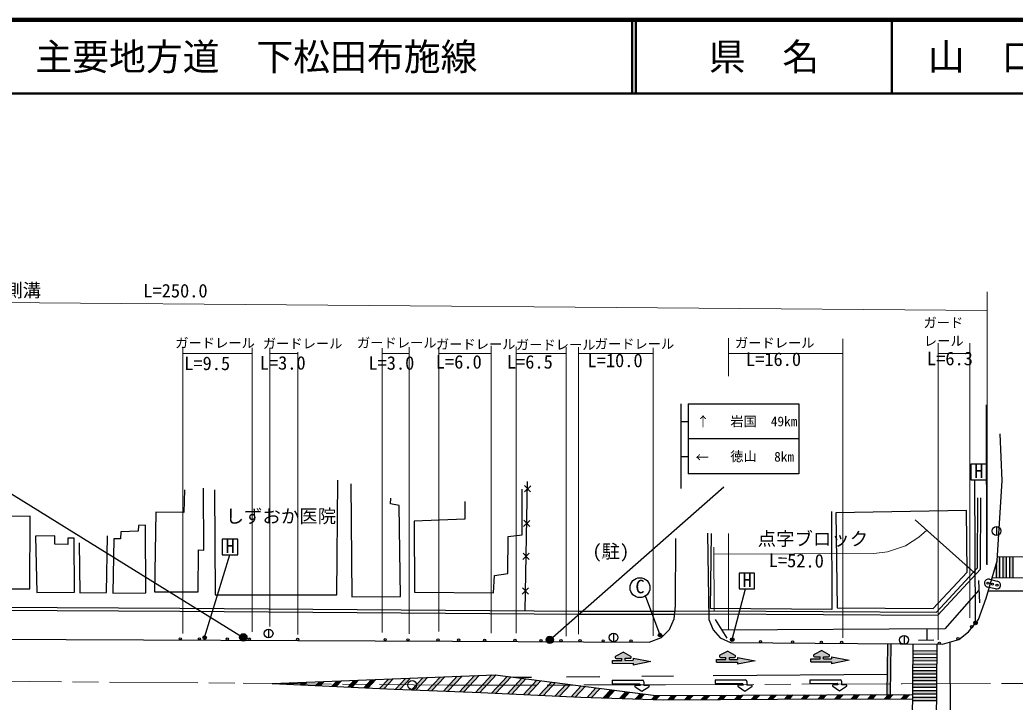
# Model space of a CAD drawing. Units: millimetres at full size, sheet at 1:1000; details may follow other scales. Extents: x 40000 to 680000, y 20000 to 380000.
# Drawn here: x 214644 to 349716, y 287460 to 380000 of the extents above; entities that cross this region are included whole.
import ezdxf
from ezdxf.enums import TextEntityAlignment as Align

# ---------------------------------------------------------------- set-up
doc = ezdxf.new("R2010")
doc.units = ezdxf.units.MM
doc.header["$LTSCALE"] = 1000
doc.linetypes.add('CHAIN', pattern=[18.5, 12, -1.5, 3.5, -1.5])
for name, color, linetype, lineweight in [('M-BGD', 7, 'Continuous', 25), ('M-BGD-EXST', 7, 'Continuous', 25), ('M-BMK', 2, 'CHAIN', 13), ('M-BMK-SRVR', 3, 'Continuous', 25), ('M-STR-HTXT', 7, 'Continuous', 13), ('M-STR-STRC', 7, 'Continuous', 25), ('M-TTL', 2, 'Continuous', 140), ('M-TTL-LINE', 7, 'Continuous', 50)]:
    doc.layers.add(name, color=color, linetype=linetype, lineweight=lineweight)
doc.layers.add('M-BMK-HTXT', color=7, linetype='Continuous')
doc.layers.add('M-TTL-TXT', color=7, linetype='Continuous')
doc.styles.add('ＭＳ ゴシック', font='')
doc.styles.get('ＭＳ ゴシック').set_extended_font_data('MS Gothic')

msp = doc.modelspace()

# ---------------------------------------------------------------- hatches: boundary and pattern name
at = {"layer": 'M-BGD-EXST'}
for points in [[(344602, 298202, 1), (344102, 298202, 0.41421), (344352, 297952, 0.41421)], [(239970, 296211, 1), (239470, 296211, 0.41421), (239720, 295961, 0.41421)], [(301772, 296558, 1), (301272, 296558, 0.41421), (301522, 296308, 0.41421)], [(311576, 295939, 1), (311076, 295939, 0.41421), (311326, 295689, 0.41421)]]:
    msp.add_hatch(color=256, dxfattribs=at).paths.add_polyline_path(points)
at = {"layer": 'M-STR-STRC'}
for points in [[(347595, 307193), (347298, 307193), (347263, 306639), (347143, 306228), (347139, 304344), (347589, 304343)], [(348495, 307191), (348045, 307192), (348039, 304342), (348489, 304341)], [(349395, 307189), (348945, 307190), (348939, 304340), (349389, 304339)], [(245465, 296239, 1), (244465, 296239, 0.41421), (244965, 295739, 0.41421)], [(287059, 295906, 1), (286059, 295906, 0.41421), (286559, 295406, 0.41421)], [(332875, 295359), (332425, 295362), (332371, 288492), (332821, 288494)], [(296331, 293395), (296332, 293120), (295067, 293113), (295069, 292715), (297881, 292731), (297882, 292456), (300277, 292944), (297877, 293404), (297878, 293129), (296799, 293123), (296798, 293398), (297467, 293402, 0.77336), (297539, 293683), (296560, 294221), (295517, 293674, 0.78564), (295587, 293391)], [(310475, 293529), (310475, 293254), (309210, 293254), (309210, 292857), (312021, 292857), (312021, 292582), (314418, 293056), (312021, 293529), (312021, 293254), (310942, 293254), (310942, 293529), (311611, 293529, 0.77336), (311684, 293810), (310708, 294354), (309662, 293813, 0.78564), (309731, 293529)], [(323241, 293613), (323241, 293338), (321976, 293338), (321976, 292941), (324787, 292941), (324787, 292666), (327185, 293140), (324787, 293613), (324787, 293338), (323708, 293338), (323708, 293613), (324378, 293613, 0.77336), (324451, 293894), (323475, 294438), (322429, 293897, 0.78564), (322498, 293613)], [(339139, 293523), (335849, 293548), (335846, 293098), (339136, 293073)], [(339146, 294422), (335856, 294448), (335853, 293998), (339143, 293972)], [(339132, 292623), (335842, 292648), (335839, 292198), (339129, 292173)], [(260622, 290428), (259984, 290403), (259145, 289500), (259734, 289473)], [(262959, 290520), (262322, 290495), (261306, 289402), (261896, 289375)], [(265297, 290612), (264660, 290587), (263467, 289304), (264057, 289277)], [(267635, 290704), (266998, 290679), (265629, 289206), (266222, 289183)], [(269973, 290796), (269336, 290771), (267802, 289120), (268394, 289097)], [(272311, 290888), (271673, 290863), (269974, 289034), (270567, 289011)], [(274649, 290980), (274011, 290955), (272147, 288948), (272739, 288925)], [(276987, 291072), (276349, 291047), (274319, 288862), (274912, 288839)], [(279300, 291137), (279150, 291157), (278687, 291139), (276492, 288776), (277084, 288752)], [(281311, 290878), (280763, 290948), (278656, 288681), (279246, 288655)], [(283322, 290618), (282774, 290689), (280817, 288583), (281406, 288556)], [(285334, 290358), (284785, 290429), (282978, 288484), (283567, 288457)], [(339118, 290823), (335828, 290848), (335825, 290398), (339115, 290373)], [(339125, 291723), (335835, 291748), (335832, 291298), (339122, 291273)], [(251270, 290060), (250632, 290035), (250500, 289893), (251089, 289866)], [(253608, 290152), (252970, 290127), (252661, 289795), (253251, 289768)], [(255946, 290244), (255308, 290219), (254822, 289696), (255412, 289670)], [(258284, 290336), (257646, 290311), (256984, 289598), (257573, 289571)], [(287345, 290098), (286796, 290169), (285139, 288386), (285728, 288359)], [(289356, 289839), (288807, 289909), (287300, 288287), (287889, 288260)], [(291367, 289579), (290818, 289650), (289461, 288189), (290050, 288162)], [(293378, 289319), (292829, 289390), (291632, 288101), (292228, 288082)], [(295389, 289059), (294840, 289130), (293818, 288030), (294415, 288011)], [(339111, 289923), (335821, 289948), (335818, 289498), (339107, 289473)], [(297400, 288799), (296851, 288870), (296005, 287960), (296602, 287941)], [(299411, 288540), (298862, 288611), (298192, 287889), (298789, 287870)], [(301478, 288340), (300977, 288337), (300874, 288351), (300379, 287819), (300975, 287799)], [(303741, 288351), (303123, 288348), (302587, 287771), (303205, 287775)], [(306003, 288362), (305386, 288359), (304853, 287786), (305471, 287790)], [(308266, 288373), (307649, 288370), (307119, 287800), (307737, 287804)], [(310529, 288384), (309912, 288381), (309385, 287815), (310003, 287819)], [(312792, 288396), (312175, 288393), (311651, 287829), (312269, 287833)], [(315055, 288407), (314437, 288404), (313917, 287844), (314535, 287848)], [(317317, 288418), (316700, 288415), (316183, 287859), (316801, 287863)], [(319580, 288429), (318963, 288426), (318450, 287873), (319068, 287877)], [(321843, 288440), (321226, 288437), (320716, 287888), (321334, 287892)], [(324106, 288451), (323489, 288448), (322982, 287903), (323600, 287907)], [(326369, 288462), (325751, 288459), (325247, 287917), (325857, 287912)], [(328631, 288473), (328014, 288470), (327484, 287899), (328093, 287895)], [(330894, 288485), (330277, 288482), (329720, 287882), (330330, 287877)], [(333157, 288496), (332540, 288493), (331956, 287865), (332566, 287860)], [(335420, 288507), (334803, 288504), (334192, 287847), (334802, 287842)], [(339097, 288123), (335807, 288148), (335804, 287698), (339093, 287673)], [(339104, 289023), (335814, 289048), (335811, 288598), (339100, 288573)]]:
    msp.add_hatch(color=256, dxfattribs=at).paths.add_polyline_path(points)
h = msp.add_hatch(color=256, dxfattribs=at)
edge = h.paths.add_edge_path()
edge.add_line((298826, 289828), (298826, 289728))
h = msp.add_hatch(color=256, dxfattribs=at)
edge = h.paths.add_edge_path()
edge.add_line((312799, 289860), (312799, 289760))
h = msp.add_hatch(color=256, dxfattribs=at)
edge = h.paths.add_edge_path()
edge.add_line((325655, 289898), (325655, 289798))

# ---------------------------------------------------------------- linework, layer by layer
at = {"layer": 'M-BGD'}
for p, q in [((345874, 306111), (345849, 327763)), ((283108, 315983), (283971, 316811)), ((283130, 316820), (283954, 315962)), ((283199, 299845), (283558, 317378)), ((283012, 311283), (283875, 312111)), ((283034, 312121), (283857, 311263)), ((347189, 311272), (347189, 310072)), ((282920, 306822), (283783, 307650)), ((282942, 307660), (283766, 306802)), ((282824, 302116), (283687, 302944)), ((282846, 302954), (283669, 302096)), ((248396, 297368), (248396, 296168)), ((295216, 296827), (295216, 295627)), ((334645, 296496), (334645, 295296))]:
    msp.add_line(p, q, dxfattribs=at)
for points in [[(307980, 310392), (308155, 298674), (308744, 297281), (309681, 296189), (311099, 295528), (339863, 295304), (342100, 295951), (343378, 296997), (344727, 298665), (345772, 301546), (347263, 306639), (347943, 317541), (347704, 323832)], [(161831, 322433), (161288, 299530), (162049, 297838), (163153, 296715), (164713, 296221), (210366, 296016), (273368, 295726), (300041, 295586), (301735, 296242), (302793, 297324), (303451, 298774), (303635, 300496), (303681, 309667)], [(241058, 316253), (241124, 302002), (257667, 302004), (257794, 317554)], [(236992, 316248), (236888, 313176), (233102, 313218), (232917, 302399), (238822, 302399), (238892, 308094), (239617, 308059), (239548, 316480)], [(259553, 317068), (259714, 301719), (266308, 301799), (266109, 314141), (264957, 314365), (264991, 315142)], [(275027, 314652), (275045, 312268), (268170, 311984), (268194, 302362), (278944, 302268), (279038, 304629), (280858, 304889), (280931, 309926), (282822, 310162), (282822, 316324)], [(90435, 301113), (111685, 300985), (151043, 300769), (161285, 300587), (236330, 300196), (290460, 299791), (303518, 299784), (308174, 299842), (339049, 299644), (344628, 305670), (344666, 315174)], [(90808, 300711), (111683, 300585), (151038, 300369), (161280, 300187), (236328, 299796), (290458, 299391), (303521, 299384), (308175, 299442), (339223, 299243), (345027, 305513), (345066, 315173)], [(324805, 313316), (324853, 300030), (308354, 300152), (308523, 310325)], [(222673, 309067), (222760, 302298), (226401, 302341), (226532, 309991)]]:
    msp.add_lwpolyline(points, dxfattribs=at)
for points in [[(325403, 313111), (325553, 300241), (338612, 300168), (343222, 305089), (343100, 313439)], [(209803, 312606), (209615, 302807), (216008, 302807), (216035, 312659)], [(227394, 309604), (227265, 302234), (231725, 302277), (231706, 311480), (230758, 311437), (230714, 310640), (228323, 310576), (228280, 309628)], [(219397, 309993), (216768, 309972), (216941, 302342), (222047, 302385), (222027, 309713), (221143, 309713), (221143, 308852), (219377, 308873)]]:
    msp.add_lwpolyline(points, close=True, dxfattribs=at)
for centre, radius in [((347189, 310672), 600), ((248396, 296768), 600), ((343811, 297680), 150), ((236412, 296046), 150), ((239012, 296034), 150), ((242785, 296017), 150), ((245780, 296003), 150), ((252343, 295973), 150), ((264216, 295918), 150), ((267326, 295904), 150), ((271380, 295885), 150), ((274187, 295872), 150), ((277711, 295853), 150), ((281828, 295832), 150), ((285383, 295813), 150), ((288074, 295799), 150), ((290663, 295785), 150), ((293813, 295769), 150), ((295216, 296227), 600), ((297586, 295749), 150), ((334645, 295896), 600), ((341978, 296065), 150), ((315167, 295647), 150), ((319512, 295613), 150), ((323430, 295582), 150), ((326183, 295561), 150), ((339444, 295457), 150)]:
    msp.add_circle(centre, radius, dxfattribs=at)
at = {"layer": 'M-BGD-EXST'}
for p, q in [((345822, 319721), (343722, 319721)), ((343722, 319721), (343722, 317621)), ((345822, 317621), (345822, 319721)), ((343722, 317621), (345822, 317621)), ((344352, 298202), (344273, 317621)), ((244209, 309541), (242109, 309541)), ((242109, 309541), (242109, 307441)), ((244209, 307441), (244209, 309541)), ((239720, 296211), (243128, 307441)), ((242109, 307441), (244209, 307441)), ((314361, 304930), (312261, 304930)), ((312261, 304930), (312261, 302830)), ((314361, 302830), (314361, 304930)), ((311326, 295939), (313115, 302830)), ((312261, 302830), (314361, 302830)), ((301522, 296558), (299555, 301860))]:
    msp.add_line(p, q, dxfattribs=at)
for centre, radius in [((298803, 302981), 1350), ((344352, 298202), 250), ((239720, 296211), 250), ((301522, 296558), 250), ((311326, 295939), 250)]:
    msp.add_circle(centre, radius, dxfattribs=at)
at = {"layer": 'M-BMK'}
msp.add_lwpolyline([(68037, 288904), (80069, 288748), (94649, 288557), (101880, 288570), (106159, 288667), (113465, 288977), (126632, 289984), (132609, 290301), (140177, 290498), (149853, 290626), (162114, 290680), (173194, 290775), (189105, 290508), (208300, 290329), (244948, 290009), (272701, 289735), (302263, 289808), (334393, 289947), (357691, 290004)], dxfattribs=at)
at = {"layer": 'M-BMK-SRVR'}
msp.add_circle((267873, 289783), 600, dxfattribs=at)
at = {"layer": 'M-STR-HTXT'}
for p, q in [((345914, 343131), (345914, 306087)), ((89267, 342667), (345914, 340578)), ((310830, 331685), (310830, 336818)), ((326344, 296183), (326344, 336759)), ((236765, 335633), (236765, 296743)), ((246178, 296973), (246178, 335526)), ((248563, 297724), (248563, 335442)), ((263797, 296897), (263797, 335458)), ((267463, 296718), (267463, 335585)), ((271495, 297017), (271495, 335629)), ((278605, 296815), (278605, 335780)), ((281983, 296801), (281983, 335657)), ((288777, 296418), (288777, 335591)), ((290472, 296673), (290472, 335624)), ((300608, 296433), (300608, 335527)), ((339273, 295898), (339273, 336138)), ((343555, 336130), (343555, 298887)), ((236765, 334742), (246178, 334742)), ((248563, 334742), (252370, 334742)), ((252370, 296648), (252370, 334948)), ((263797, 334742), (267463, 334742)), ((271495, 334742), (278605, 334742)), ((281983, 334742), (288777, 334742)), ((290472, 334742), (300608, 334742)), ((310830, 334742), (326344, 334742)), ((339273, 334742), (343555, 334742)), ((336145, 312166), (344192, 304978)), ((336639, 309823), (337718, 310761)), ((310830, 297240), (310830, 310333)), ((334828, 308665), (336639, 309823)), ((308848, 308480), (308854, 299727)), ((332399, 307846), (334828, 308665)), ((308848, 307544), (330546, 307614)), ((330546, 307614), (332399, 307846))]:
    msp.add_line(p, q, dxfattribs=at)
at = {"layer": 'M-STR-STRC'}
for p, q in [((304360, 327915), (304360, 316415)), ((305360, 327915), (320360, 327915)), ((305360, 327915), (305360, 318415)), ((320360, 327915), (320360, 318415)), ((304360, 325540), (305360, 325540)), ((320360, 323165), (305360, 323165)), ((203740, 321751), (244965, 296239)), ((304360, 320790), (305360, 320790)), ((320360, 318415), (305360, 318415)), ((286559, 295906), (310201, 316671)), ((347298, 307193), (359414, 307167)), ((347595, 307193), (347589, 304343)), ((348045, 307192), (348039, 304342)), ((348495, 307191), (348489, 304341)), ((348945, 307190), (348939, 304340)), ((349395, 307189), (349389, 304339)), ((347143, 306228), (347139, 304344)), ((344753, 303939), (344892, 300941)), ((346226, 304123), (347299, 303880)), ((346592, 304345), (361333, 304313)), ((347056, 302807), (345983, 303050)), ((346071, 302566), (363523, 302528)), ((309017, 298670), (310582, 296140)), ((337778, 295887), (337771, 297368)), ((336587, 295861), (338681, 295907)), ((332371, 288498), (332425, 295362)), ((332821, 288494), (332875, 295359)), ((335773, 283821), (335863, 295335)), ((339055, 282701), (339153, 295310)), ((340841, 295587), (340902, 281654)), ((295067, 293113), (296332, 293120)), ((295069, 292715), (295067, 293113)), ((296560, 294221), (295517, 293674)), ((295587, 293391), (296331, 293395)), ((296332, 293120), (296331, 293395)), ((296560, 294221), (297539, 293683)), ((296798, 293398), (297467, 293402)), ((296799, 293123), (296798, 293398)), ((296799, 293123), (297878, 293129)), ((297877, 293404), (297878, 293129)), ((297877, 293404), (300277, 292944)), ((309210, 293254), (310475, 293254)), ((309210, 292857), (309210, 293254)), ((310708, 294354), (309662, 293813)), ((309731, 293529), (310475, 293529)), ((310475, 293254), (310475, 293529)), ((310708, 294354), (311684, 293810)), ((310942, 293254), (310942, 293529)), ((310942, 293529), (311611, 293529)), ((310942, 293254), (312021, 293254)), ((312021, 293529), (312021, 293254)), ((312021, 293529), (314418, 293056)), ((321976, 293338), (323241, 293338)), ((321976, 292941), (321976, 293338)), ((323475, 294438), (322429, 293897)), ((322498, 293613), (323241, 293613)), ((323241, 293338), (323241, 293613)), ((323475, 294438), (324451, 293894)), ((323708, 293338), (323708, 293613)), ((323708, 293613), (324378, 293613)), ((323708, 293338), (324787, 293338)), ((324787, 293613), (324787, 293338)), ((324787, 293613), (327185, 293140)), ((327185, 293140), (324787, 292666)), ((335849, 293548), (339139, 293523)), ((335853, 293998), (339143, 293972)), ((335856, 294448), (339146, 294422)), ((295069, 292715), (297881, 292731)), ((297881, 292731), (297882, 292456)), ((300277, 292944), (297882, 292456)), ((309210, 292857), (312021, 292857)), ((314418, 293056), (312021, 292582)), ((312021, 292857), (312021, 292582)), ((321976, 292941), (324787, 292941)), ((324787, 292941), (324787, 292666)), ((335839, 292198), (339129, 292173)), ((335842, 292648), (339132, 292623)), ((335846, 293098), (339136, 293073)), ((259734, 289473), (260622, 290428)), ((261306, 289402), (262322, 290495)), ((261896, 289375), (262959, 290520)), ((263467, 289304), (264660, 290587)), ((264057, 289277), (265297, 290612)), ((265629, 289206), (266998, 290679)), ((266222, 289183), (267635, 290704)), ((267802, 289120), (269336, 290771)), ((268386, 289087), (269973, 290796)), ((269974, 289034), (271673, 290863)), ((270567, 289011), (272311, 290888)), ((272147, 288948), (274011, 290955)), ((272739, 288925), (274649, 290980)), ((274319, 288862), (276349, 291047)), ((274912, 288839), (276987, 291072)), ((276492, 288776), (278687, 291139)), ((277084, 288752), (279300, 291137)), ((278656, 288681), (280763, 290948)), ((279246, 288655), (281311, 290878)), ((280817, 288583), (282774, 290689)), ((281406, 288556), (283322, 290618)), ((281611, 290839), (284100, 290858)), ((282978, 288484), (284785, 290429)), ((288847, 290896), (293376, 290931)), ((295020, 290428), (299126, 290428)), ((295020, 290428), (295020, 289928)), ((299037, 290975), (303353, 291009)), ((308729, 291051), (332393, 291237)), ((308993, 290460), (313099, 290460)), ((308993, 290460), (308993, 289960)), ((321849, 290498), (325955, 290498)), ((321849, 290498), (321849, 289998)), ((335828, 290848), (339118, 290823)), ((335832, 291298), (339122, 291273)), ((335835, 291748), (339125, 291723)), ((250500, 289893), (250632, 290035)), ((251089, 289866), (251270, 290060)), ((252661, 289795), (252970, 290127)), ((253251, 289768), (253608, 290152)), ((254822, 289696), (255308, 290219)), ((255412, 289670), (255946, 290244)), ((256984, 289598), (257646, 290311)), ((257573, 289571), (258284, 290336)), ((259145, 289500), (259984, 290403)), ((283567, 288457), (285334, 290358)), ((285139, 288386), (286796, 290169)), ((285728, 288359), (287345, 290098)), ((287300, 288287), (288807, 289909)), ((287889, 288260), (289356, 289839)), ((289461, 288189), (290818, 289650)), ((290050, 288162), (291367, 289579)), ((291632, 288101), (292829, 289390)), ((292228, 288082), (293378, 289319)), ((293818, 288030), (294840, 289130)), ((294415, 288011), (295389, 289059)), ((295020, 289928), (298726, 289928)), ((298151, 289545), (299076, 288928)), ((298826, 289728), (298206, 289728)), ((298826, 289828), (298826, 289728)), ((299076, 288928), (300001, 289545)), ((299326, 290228), (299326, 289728)), ((299946, 289728), (299326, 289728)), ((308993, 289960), (312699, 289960)), ((312124, 289577), (313049, 288960)), ((312799, 289760), (312180, 289760)), ((312799, 289860), (312799, 289760)), ((313049, 288960), (313974, 289577)), ((313299, 290260), (313299, 289760)), ((313919, 289760), (313299, 289760)), ((321849, 289998), (325555, 289998)), ((324980, 289614), (325905, 288998)), ((325655, 289798), (325035, 289798)), ((325655, 289898), (325655, 289798)), ((325905, 288998), (326830, 289614)), ((326155, 290298), (326155, 289798)), ((326775, 289798), (326155, 289798)), ((335818, 289498), (339107, 289473)), ((335821, 289948), (339111, 289923)), ((335825, 290398), (339115, 290373)), ((296005, 287960), (296851, 288870)), ((296602, 287941), (297400, 288799)), ((298192, 287889), (298862, 288611)), ((298789, 287870), (299411, 288540)), ((300379, 287819), (300874, 288351)), ((300975, 287799), (301478, 288340)), ((302587, 287771), (303123, 288348)), ((303205, 287775), (303741, 288351)), ((304853, 287786), (305386, 288359)), ((305471, 287790), (306003, 288362)), ((307119, 287800), (307649, 288370)), ((307737, 287804), (308266, 288373)), ((309385, 287815), (309912, 288381)), ((310003, 287819), (310529, 288384)), ((311651, 287829), (312175, 288393)), ((312269, 287833), (312792, 288396)), ((313917, 287844), (314437, 288404)), ((314535, 287848), (315055, 288407)), ((316183, 287859), (316700, 288415)), ((316801, 287863), (317317, 288418)), ((318450, 287873), (318963, 288426)), ((319068, 287877), (319580, 288429)), ((320716, 287888), (321226, 288437)), ((321334, 287892), (321843, 288440)), ((322982, 287903), (323489, 288448)), ((323600, 287907), (324106, 288451)), ((325247, 287917), (325751, 288459)), ((325857, 287912), (326369, 288462)), ((327484, 287899), (328014, 288470)), ((328093, 287895), (328631, 288473)), ((329720, 287882), (330277, 288482)), ((330330, 287877), (330894, 288485)), ((331956, 287865), (332540, 288493)), ((332566, 287860), (333157, 288496)), ((334192, 287847), (334803, 288504)), ((334802, 287842), (335420, 288507)), ((335807, 288148), (339097, 288123)), ((335811, 288598), (339100, 288573)), ((335814, 289048), (339104, 289023)), ((335804, 287698), (339093, 287673))]:
    msp.add_line(p, q, dxfattribs=at)
for points in [[(344813, 302637), (340178, 297380), (309904, 297236)], [(248883, 289966), (279150, 291157), (300977, 288337), (335810, 288509)], [(248883, 289966), (265462, 289213), (277188, 288748), (290785, 288128), (301980, 287767), (325217, 287917), (335805, 287835)]]:
    msp.add_lwpolyline(points, dxfattribs=at)
for centre, radius in [((346039, 303596), 150), ((346644, 303458), 150), ((347249, 303321), 150), ((244965, 296239), 500), ((286559, 295906), 500)]:
    msp.add_circle(centre, radius, dxfattribs=at)
for centre, radius, start, end in [((346105, 303587), 550, 77.22806, 167.22806), ((346105, 303587), 550, 167.22806, 257.22806), ((347177, 303344), 550, 257.22806, 347.22806), ((347177, 303344), 550, 347.22806, 77.22806), ((295586, 293541), 150, 117.71045, 270.3291), ((297466, 293552), 150, 270.3291, 61.19727), ((309731, 293679), 150, 117.38135, 270), ((311611, 293679), 150, 270, 60.86817), ((322498, 293763), 150, 117.38135, 270), ((324378, 293763), 150, 270, 60.86817), ((299126, 290228), 200, 0.06435, 90), ((313099, 290260), 200, 0.06435, 90), ((325955, 290298), 200, 0.06435, 90), ((298206, 289628), 100, 90, 236.30993), ((298726, 289828), 100, 0, 90), ((299946, 289628), 100, 303.69007, 90), ((312180, 289660), 100, 90, 236.30993), ((312699, 289860), 100, 0, 90), ((313919, 289660), 100, 303.69007, 90), ((325035, 289698), 100, 90, 236.30993), ((325555, 289898), 100, 0, 90), ((326775, 289698), 100, 303.69007, 90)]:
    msp.add_arc(centre, radius, start, end, dxfattribs=at)
at = {"layer": 'M-TTL'}
msp.add_line((680000, 380000), (40000, 380000), dxfattribs=at)
at = {"layer": 'M-TTL-LINE'}
for p, q in [((297750, 380000), (297750, 370000)), ((298250, 380000), (298250, 370000)), ((333000, 380000), (333000, 370000)), ((40000, 370000), (680000, 370000))]:
    msp.add_line(p, q, dxfattribs=at)

# ---------------------------------------------------------------- texts
at = {"layer": 'M-BGD-EXST', "style": 'ＭＳ ゴシック'}
for p in [(344175, 317313), (242562, 307133), (312713, 302522)]:
    msp.add_text('H', height=1833, dxfattribs=at).set_placement(p, align=Align.BOTTOM_LEFT)
msp.add_text('C', height=1833, rotation=358.508, dxfattribs=at).set_placement((298148, 301689), align=Align.BOTTOM_LEFT)
at = {"layer": 'M-BMK-HTXT', "style": 'ＭＳ ゴシック'}
for s, p in [('しずおか医院', (242563, 311217)), ('(駐)', (292349, 306444))]:
    msp.add_text(s, height=1833, dxfattribs=at).set_placement(p, align=Align.BOTTOM_LEFT)
at = {"layer": 'M-STR-HTXT', "style": 'ＭＳ ゴシック'}
for s, height, p in [('側溝', 1833, (212518, 341860)), ('L=250.0', 1833, (231392, 341801)), ('ガード', 1320, (337279, 337871)), ('ガードレール', 1320, (235729, 335124)), ('ガードレール', 1320, (247617, 335041)), ('ガードレール', 1320, (260395, 335147)), ('ガードレール', 1320, (271107, 334952)), ('ガードレール', 1320, (281966, 334878)), ('ガードレール', 1320, (292654, 335000)), ('ガードレール', 1320, (311689, 335137)), ('レール', 1320, (337340, 335400)), ('L=6.3', 1833, (337755, 332603)), ('L=9.5', 1833, (236943, 331947)), ('L=3.0', 1833, (247192, 332008)), ('L=3.0', 1833, (261942, 331998)), ('L=6.0', 1833, (271093, 332150)), ('L=6.5', 1833, (280739, 332150)), ('L=10.0', 1833, (291682, 332341)), ('L=16.0', 1833, (313186, 332505)), ('点字ブロック', 1833, (314774, 308146))]:
    msp.add_text(s, height=height, dxfattribs=at).set_placement(p, align=Align.BOTTOM_LEFT)
msp.add_text('L=52.0', height=1833, rotation=359.278, dxfattribs=at).set_placement((316263, 305240), align=Align.BOTTOM_LEFT)
at = {"layer": 'M-STR-STRC', "style": 'ＭＳ ゴシック'}
for s, p in [('↑', (307360, 325540)), ('岩国', (312860, 325540)), ('49km', (318360, 325540)), ('徳山', (312860, 320790)), ('8km', (318365, 320741))]:
    msp.add_text(s, height=1320, dxfattribs=at).set_placement(p, align=Align.MIDDLE_CENTER)
msp.add_text('→', height=1320, rotation=180, dxfattribs=at).set_placement((307243, 320696), align=Align.MIDDLE_CENTER)
at = {"layer": 'M-TTL-TXT', "style": 'ＭＳ ゴシック'}
msp.add_text('主要地方道\u3000下松田布施線', height=3666, dxfattribs=at).set_placement((216734, 375000), align=Align.MIDDLE_LEFT)
for s, p in [('県\u3000名', (315625, 375000)), ('山\u3000口\u3000県', (350375, 375000))]:
    msp.add_text(s, height=3666, dxfattribs=at).set_placement(p, align=Align.MIDDLE_CENTER)

doc.saveas('drawing.dxf')
